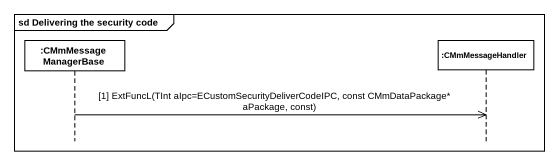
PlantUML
@startuml
mainframe sd Delivering the security code
hide footbox
participant ":CMmMessageManagerBase" as CMmMessageManagerBase
participant ":CMmMessageHandler" as CMmMessageHandler

CMmMessageManagerBase ->> CMmMessageHandler : [1] ExtFuncL(TInt aIpc=ECustomSecurityDeliverCodeIPC, const CMmDataPackage* aPackage, const)
@enduml
